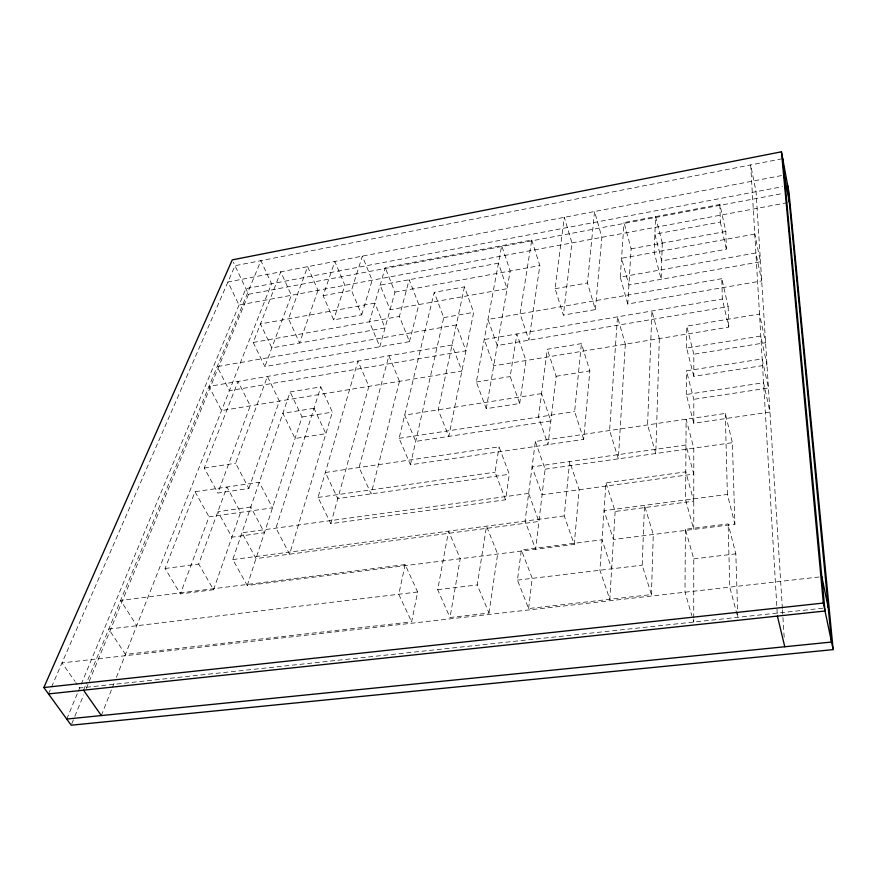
<?xml version="1.0" encoding="UTF-8"?>
<svg xmlns="http://www.w3.org/2000/svg" width="877" height="877" viewBox="0 0 877 877"><rect width="100%" height="100%" fill="white"/><g stroke="black" fill="none" stroke-linecap="round" stroke-linejoin="round"><path stroke-width="0.66" stroke-dasharray="4.38 3.29" d="M693.74 619.37L693.74 622.056L692.216 616.871M693.74 618.033L693.762 558.89L685.397 529.291L728.14 523.92L735.825 553.858L737.798 617.331L729.774 587.13L728.14 523.92M693.795 423.24L686.296 394.518L763.571 382.734L769.973 412.069L693.795 423.24L693.806 399.32L686.45 370.807L762.168 358.901L768.449 388.018L693.806 399.32M693.817 376.332L686.603 348.026L760.808 336.023L766.991 364.92L693.817 376.332L693.817 354.209L686.746 326.123L759.504 314.043L765.588 342.71L693.817 354.209M685.397 529.291L684.981 592.216L691.832 615.577M686.296 394.518L686.45 370.807M686.603 348.026L686.746 326.123M651.425 594.573L653.288 534.477L644.485 505.349L642.183 565.172L651.425 594.573L528.612 608.539L517.452 580.125L521.355 549.945L602.017 539.793L611.664 568.734M615.15 511.466L609.811 599.298L599.912 570.247L605.974 482.81L685.781 471.859L693.773 501.14L615.15 511.466L605.974 482.81M627.757 304.012L620.247 277.11L755.886 252.96L761.696 280.925L627.757 304.012L631.111 248.838L624.029 222.583L719.874 204.484L725.827 231.473L726.375 249.276L661.74 260.897L654.9 234.181L720.335 222.045L719.874 204.484M620.247 277.11L624.029 222.583M574.238 544.409L579.149 489.739L569.655 461.565L564.24 515.917L574.238 544.409L247.248 585.507L232.8 559.57L290.155 391.964L320.818 386.878L332.383 412.135L289.574 554.198L275.959 528.107L320.818 386.878M464.459 286.845L438.193 409.833L448.805 436.406L473.657 312.333L464.459 286.845L434.225 292.348L399.112 438.325L410.425 464.788L583.687 439.388L589.848 370.872L581.407 343.609L547.259 349.276L538.511 417.057L548.037 444.617L556.139 376.277L547.259 349.276M595.362 309.603L601.863 237.316L594.562 211.51L587.447 282.953L595.362 309.603L563.385 315.117L555.086 288.719L564.295 217.332L571.936 242.907L563.385 315.117M583.687 439.388L574.643 411.554L581.407 343.609M528.612 608.539L532.196 578.261L521.355 549.945M535.354 441.482L545.121 469.206L535.639 549.265L525.082 521.081L535.354 441.482L725.279 413.44L732.372 442.677L734.904 524.216L613.451 539.487L604.045 510.677L727.384 494.431L734.904 524.216M488.993 613.045L497.632 554.034L486.527 526.156L477.241 584.937L488.993 613.045L450.011 617.485L437.689 589.684L448.585 531.155L460.217 558.737L450.011 617.485M330.848 523.657L368.866 386.362L357.937 361.028L318.033 497.434L330.848 523.657L505.569 499.791L509.307 474.282L499.057 446.842L325.334 472.495L337.788 498.585L509.307 474.282M519.677 403.475L525.959 360.524L516.882 333.984L510.162 376.562L519.677 403.475L486.275 408.682L476.332 382.021L501.71 245.681L510.184 271.004L486.275 408.682M531.725 240.013L539.859 265.567L528.941 340.188L520.061 313.834L531.725 240.013L385.244 267.671L369.414 321.782L379.829 346.766L394.957 292.129L385.244 267.671M505.569 499.791L495.056 472.199L499.057 446.842M417.638 591.986L108.77 629.094L125.433 654.406L411.653 621.848L417.638 591.986L405.13 564.58L120.609 600.405L136.768 625.652M405.13 564.58L398.783 594.343L411.653 621.848M410.425 464.788L443.751 317.606L434.225 292.348M409.471 341.646L418.811 304.582L409.175 279.73L399.386 316.444L409.471 341.646L264.865 366.586L253.223 342.468L280.761 271.826L291.361 295.297L264.865 366.586M361.697 314.854L372.133 280.212L362.344 256.15L351.458 290.43L361.697 314.854L333.644 319.897L323.109 295.692L334.839 261.434L344.902 285.299L333.644 319.897M247.248 585.507L302.061 416.992L290.155 391.964M213.571 589.739L240.55 512.376L226.924 487.02L198.695 564.064L213.571 589.739L180.377 593.904L165.095 568.493L195.023 491.734L259.263 482.251L272.517 507.838L209.022 516.838L180.377 593.904M248.882 488.478L279.357 401.085L267.43 376.441L235.628 463.253L248.882 488.478L217.869 493.027L204.264 468.044L238.029 381.44L250.263 405.865L217.869 493.027M101.326 715.566L111.872 688.818M112.377 687.546L114.383 682.449M116.389 677.351L271.53 283.764L260.918 260.644L86.143 683.874M71.706 723.942L74.304 717.627M74.83 716.356L83.666 694.88M86.264 688.555L248.531 294.288L233.359 262.212M83.534 690.188L85.628 685.134M66.729 719.052L77.757 692.545M78.283 691.284L245.867 288.632L782.448 186.68M48.498 693.926L235.014 265.709L782.722 158.66M781.571 175.564L227.921 281.977L239.026 305.064L787.984 202.565M248.531 294.288L783.578 193.335M323.109 295.692L351.458 290.43M394.957 292.129L539.859 265.567M631.111 248.838L725.827 231.473M253.223 342.468L399.386 316.444M555.086 288.719L587.447 282.953M443.751 317.606L473.657 312.333M721.793 278.689L487.985 319.425L497.237 345.527L728.151 306.61L721.793 278.689L722.319 299.013L728.787 327.165L493.718 365.83L484.247 339.531L722.319 299.013M476.332 382.021L510.162 376.562M302.061 416.992L332.383 412.135M556.139 376.277L589.848 370.872M204.264 468.044L235.628 463.253M399.112 438.325L574.643 411.554M318.033 497.434L495.056 472.199M545.121 469.206L732.372 442.677M165.095 568.493L198.695 564.064M232.8 559.57L564.24 515.917M437.689 589.684L477.241 584.937M517.452 580.125L642.183 565.172M693.762 558.89L735.825 553.858M819.085 577L62.015 662.902L75.049 681.451M822.801 608.199L79.643 687.996L75.817 682.547M195.023 491.734L209.022 516.838M720.335 222.045L726.375 249.276M782.372 608.485L756.062 191.69L750.668 164.92L777.241 613.352M782.459 609.855L784.181 637.184M728.151 306.61L728.787 327.165M725.279 413.44L727.384 494.431M693.795 448.136L693.762 529.39L685.595 499.934L686.132 419.228L693.795 448.136M659.34 338.588L655.788 453.53L647.577 424.917L651.951 310.995L659.34 338.588M662.288 243.115L661.17 279.292L654.198 252.357L655.568 216.619L662.288 243.115M625.323 344.179L618.351 458.835L609.603 430.519L617.485 316.86L625.323 344.179M399.473 381.32L371.124 493.872L359.077 467.507L388.895 355.766L399.473 381.32M317.978 290.331L299.605 342.995L288.533 318.833L307.641 266.663L317.978 290.331M498.454 263.177L380.136 285.113L390.079 309.745L507.103 288.697L498.454 263.177M374.863 303.135L260.447 323.942L271.804 347.895L385.036 327.943L374.863 303.135M754.768 234.071L621.552 258.287L628.919 284.981L760.48 261.795L754.768 234.071M456.325 324.939L217.156 366.608L229.39 390.66L465.95 350.8L456.325 324.939M452.039 345.012L208.989 386.384L221.541 410.589L461.894 371.059L452.039 345.012M314.021 408.276L282.854 413.319L295.067 438.489L325.882 433.687L314.021 408.276M541.537 393.587L404.703 415.095L415.72 441.405L550.844 420.96L541.537 393.587M250.789 507.016L217.88 511.708L231.901 537.173L264.415 532.734L250.789 507.016M685.957 444.979L532.076 466.915L542.085 494.803L693.784 474.084L685.957 444.979M528.645 493.422L241.975 532.777L256.007 558.605L538.927 521.464L528.645 493.422"/><path stroke-width="1.32" d="M43.85 687.524L232.262 259.888L781.451 151.798L788.96 192.315L833.15 649.616L71.19 725.202L43.85 687.524L823.339 603.058L833.15 649.616M48.498 693.926L825.016 611.006L782.722 158.66M66.729 719.052L831.549 642.041L787.732 185.672M83.534 690.188L101.326 715.566M777.406 616.092L784.783 646.755M821.804 576.693L828.25 607.618M784.257 175.049L789.322 202.313M781.451 151.798L823.339 603.058"/></g></svg>
